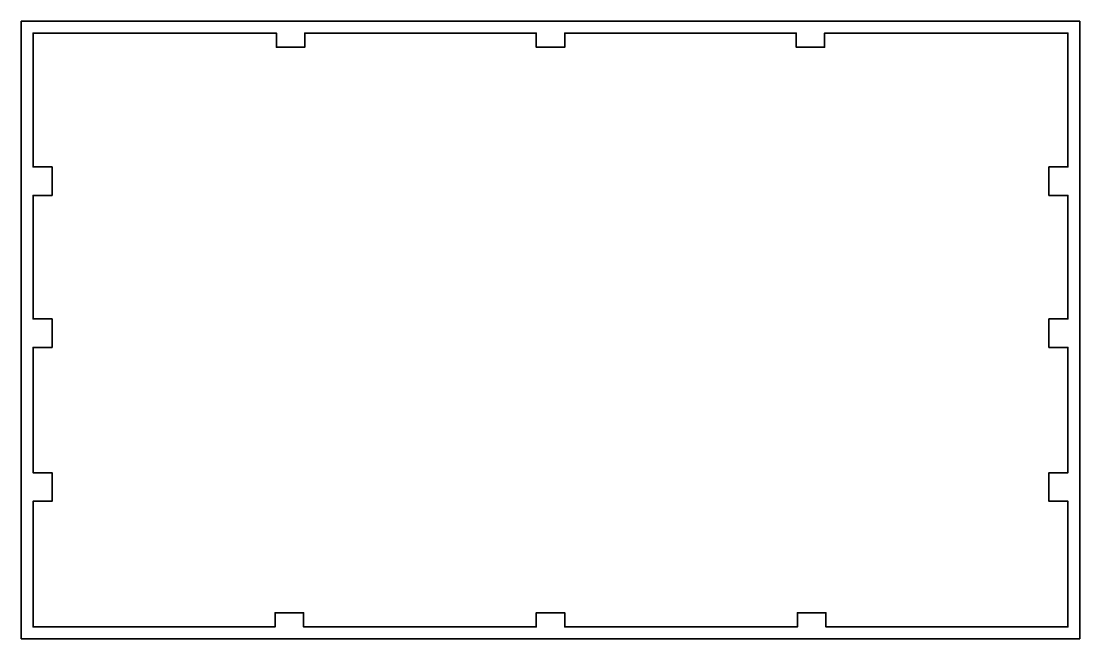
# Model space of a CAD drawing. Header units: millimetres. Extents: x -163 to 283, y -4 to 256.
import ezdxf

# ---------------------------------------------------------------- set-up
doc = ezdxf.new("R2010")
doc.units = ezdxf.units.MM
doc.header["$MEASUREMENT"] = 0
doc.layers.get('0').update_dxf_attribs({"lineweight": 0})
doc.layers.add('Safety', color=7, linetype='Continuous', lineweight=0)

msp = doc.modelspace()

# ---------------------------------------------------------------- linework, layer by layer
at = {"color": 1, "lineweight": 35, "true_color": 0xff0000}
msp.add_lwpolyline([(59.62, 245.12), (53.62, 245.12), (53.62, 251.12), (-43.88, 251.12), (-43.88, 245.12), (-55.88, 245.12), (-55.88, 251.12), (-158.38, 251.12), (-158.38, 194.8), (-150.38, 194.8), (-150.38, 182.8), (-158.38, 182.8), (-158.38, 130.8), (-150.38, 130.8), (-150.38, 118.8), (-158.38, 118.8), (-158.38, 66.02), (-150.38, 66.02), (-150.38, 54.02), (-158.38, 54.02), (-158.38, 1.12), (-56.38, 1.12), (-56.38, 7.12), (-44.38, 7.12), (-44.38, 1.12), (53.62, 1.12), (53.62, 7.12), (59.62, 7.12), (65.62, 7.12), (65.62, 1.12), (163.62, 1.12), (163.62, 7.12), (175.62, 7.12), (175.62, 1.12), (277.62, 1.12), (277.62, 54.02), (269.62, 54.02), (269.62, 66.02), (277.62, 66.02), (277.62, 118.8), (269.62, 118.8), (269.62, 130.8), (277.62, 130.8), (277.62, 182.8), (269.62, 182.8), (269.62, 194.8), (277.62, 194.8), (277.62, 251.12), (175.12, 251.12), (175.12, 245.12), (163.12, 245.12), (163.12, 251.12), (65.62, 251.12), (65.62, 245.12)], close=True, dxfattribs=at)
at = {"layer": 'Safety', "color": 1, "lineweight": 35, "true_color": 0xff0000}
msp.add_lwpolyline([(282.62, -3.88), (-163.38, -3.88), (-163.38, 256.12), (282.62, 256.12)], close=True, dxfattribs=at)

doc.saveas('drawing.dxf')
